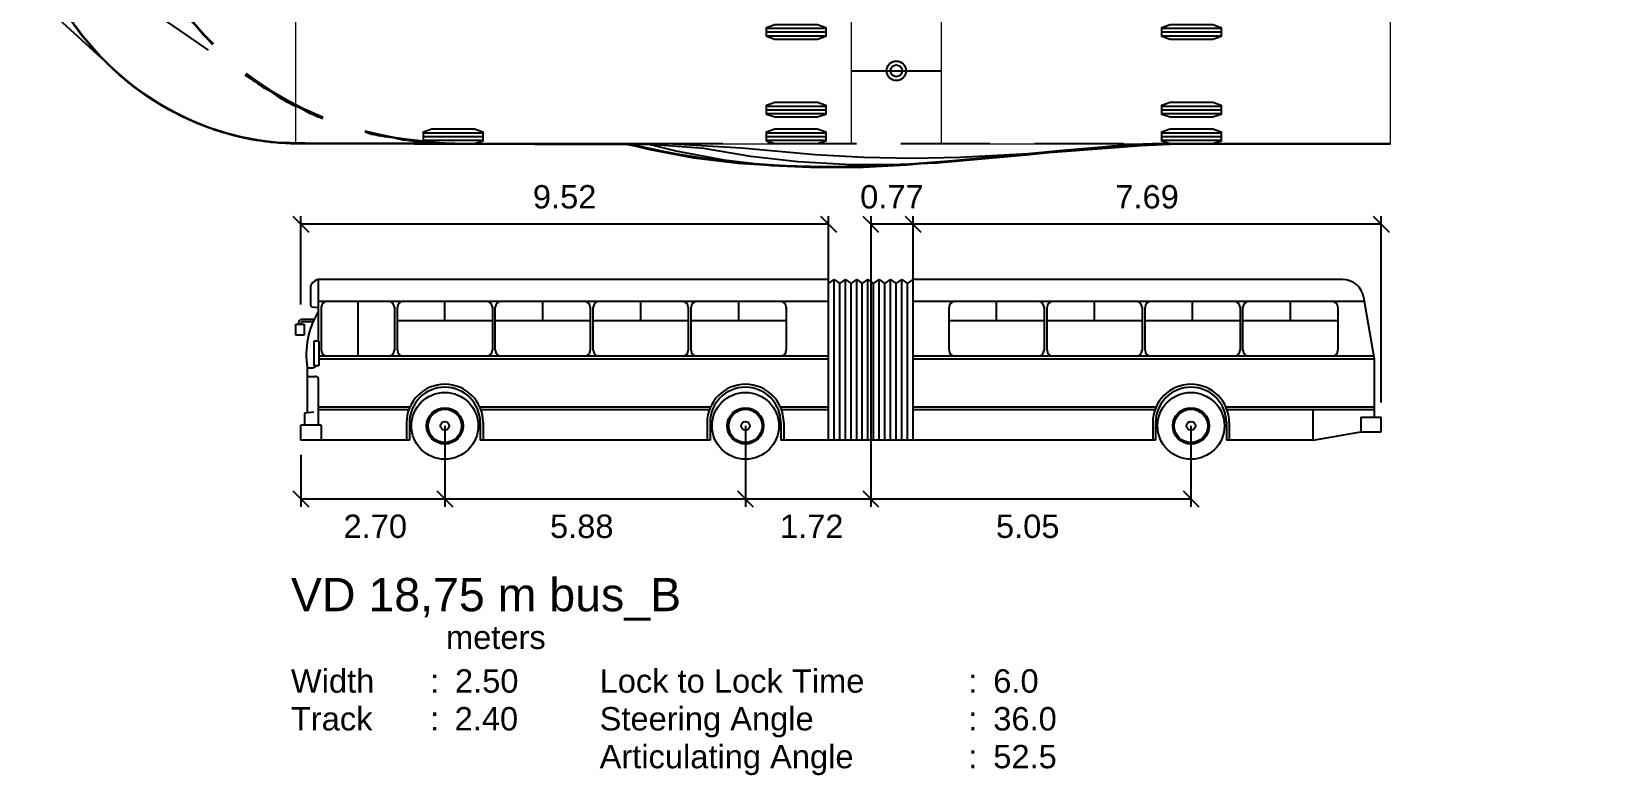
# Model space of a CAD drawing. Header units: metres. Extents: x -114 to 324, y 13 to 108.
# Drawn here: x -90.81 to -63.64, y 34.06 to 46.8 of the extents above; entities that cross this region are included whole.
import ezdxf
from ezdxf.enums import TextEntityAlignment as Align

# ---------------------------------------------------------------- set-up
doc = ezdxf.new("R2010")
doc.units = ezdxf.units.M
doc.linetypes.add('DASHEDX2', pattern=[1.5, 1, -0.5])
doc.styles.get("Standard").update_dxf_attribs({"font": 'arial.ttf'})

# ---------------------------------------------------------------- blocks, each defined once
blk = doc.blocks.new('*U212')
at = {"color": 250, "linetype": 'Continuous', "ltscale": 1.524}
for p, q in [((-4.547, 1.1865), (-5.563, 1.1865)), ((-4.547, 1.123), (-5.563, 1.123)), ((-4.547, 1.0595), (-5.563, 1.0595)), ((-4.547, 0.7293), (-5.563, 0.7293)), ((-4.547, 0.6658), (-5.563, 0.6658)), ((-4.547, 0.6023), (-5.563, 0.6023)), ((0, 0), (-0.77, 0)), ((-4.547, -0.6023), (-5.563, -0.6023)), ((-4.547, -0.6658), (-5.563, -0.6658)), ((-4.547, -0.7293), (-5.563, -0.7293)), ((-4.547, -1.0595), (-5.563, -1.0595)), ((-4.547, -1.123), (-5.563, -1.123)), ((-4.547, -1.1865), (-5.563, -1.1865))]:
    blk.add_line(p, q, dxfattribs=at)
at = {"color": 250, "linetype": 'Continuous', "lineweight": 0, "ltscale": 1.524}
blk.add_lwpolyline([(-0.77, 1.25), (-8.46, 1.25), (-8.46, -1.25), (-0.77, -1.25), (-0.77, 1.25), (-0.77, 1.25)], close=True, dxfattribs=at)
at = {"color": 250, "linetype": 'Continuous', "ltscale": 1.524, "flags": 128}
for points in [[(-4.547, 1.202248), (-4.547, 1.043752), (-4.68924, 0.996), (-5.42076, 0.996), (-5.563, 1.043752), (-5.563, 1.202248), (-5.42076, 1.25), (-4.68924, 1.25)], [(-4.547, 0.745048), (-4.547, 0.586552), (-4.68924, 0.5388), (-5.42076, 0.5388), (-5.563, 0.586552), (-5.563, 0.745048), (-5.42076, 0.7928), (-4.68924, 0.7928)], [(-4.547, -0.586552), (-4.547, -0.745048), (-4.68924, -0.7928), (-5.42076, -0.7928), (-5.563, -0.745048), (-5.563, -0.586552), (-5.42076, -0.5388), (-4.68924, -0.5388)], [(-4.547, -1.043752), (-4.547, -1.202248), (-4.68924, -1.25), (-5.42076, -1.25), (-5.563, -1.202248), (-5.563, -1.043752), (-5.42076, -0.996), (-4.68924, -0.996)]]:
    blk.add_lwpolyline(points, close=True, dxfattribs=at)
at = {"color": 250, "linetype": 'Continuous', "ltscale": 1.524}
blk.add_circle((0, 0), 0.166667, dxfattribs=at)
blk = doc.blocks.new('*U213')
at = {"color": 250, "linetype": 'Continuous', "ltscale": 1.524}
for p, q in [((-8.067, 1.1865), (-9.083, 1.1865)), ((-8.067, 1.123), (-9.083, 1.123)), ((-8.067, 1.0595), (-9.083, 1.0595)), ((-8.067, 0.7293), (-9.083, 0.7293)), ((-8.067, 0.6658), (-9.083, 0.6658)), ((-8.067, 0.6023), (-9.083, 0.6023)), ((-9.52, 0), (-10.29, 0)), ((-8.067, -0.6023), (-9.083, -0.6023)), ((-8.067, -0.6658), (-9.083, -0.6658)), ((-8.067, -0.7293), (-9.083, -0.7293)), ((-8.067, -1.0595), (-9.083, -1.0595)), ((-8.067, -1.123), (-9.083, -1.123)), ((-8.067, -1.1865), (-9.083, -1.1865))]:
    blk.add_line(p, q, dxfattribs=at)
at = {"color": 250, "linetype": 'Continuous', "lineweight": 0, "ltscale": 1.524}
blk.add_lwpolyline([(0, 1.25), (-9.52, 1.25), (-9.52, -1.25), (0, -1.25), (0, 1.25), (0, 1.25)], close=True, dxfattribs=at)
at = {"color": 250, "linetype": 'Continuous', "ltscale": 1.524, "flags": 128}
for points in [[(-8.067, 1.202248), (-8.067, 1.043752), (-8.20924, 0.996), (-8.94076, 0.996), (-9.083, 1.043752), (-9.083, 1.202248), (-8.94076, 1.25), (-8.20924, 1.25)], [(-8.067, 0.745048), (-8.067, 0.586552), (-8.20924, 0.5388), (-8.94076, 0.5388), (-9.083, 0.586552), (-9.083, 0.745048), (-8.94076, 0.7928), (-8.20924, 0.7928)], [(-8.067, -0.586552), (-8.067, -0.745048), (-8.20924, -0.7928), (-8.94076, -0.7928), (-9.083, -0.745048), (-9.083, -0.586552), (-8.94076, -0.5388), (-8.20924, -0.5388)], [(-8.067, -1.043752), (-8.067, -1.202248), (-8.20924, -1.25), (-8.94076, -1.25), (-9.083, -1.202248), (-9.083, -1.043752), (-8.94076, -0.996), (-8.20924, -0.996)]]:
    blk.add_lwpolyline(points, close=True, dxfattribs=at)
at = {"color": 250, "linetype": 'Continuous', "ltscale": 1.524}
blk.add_circle((-10.29, 0), 0.1016, dxfattribs=at)
blk = doc.blocks.new('VD 18_75_B')
at = {"color": 250, "linetype": 'Continuous', "ltscale": 1.524}
for p, q in [((-84.101, 45.073), (-83.085, 45.073)), ((-84.101, 45.009), (-83.085, 45.009)), ((-84.101, 44.946), (-83.085, 44.946))]:
    blk.add_line(p, q, dxfattribs=at)
for p, q in [((-86.336, 43.64), (-86.066, 43.37)), ((-86.201, 42.127), (-86.201, 43.64)), ((-77.165, 43.505), (-86.201, 43.505)), ((-77.3, 43.64), (-77.03, 43.37)), ((-77.165, 42.559), (-77.165, 43.64)), ((-76.576, 43.64), (-76.306, 43.37)), ((-76.441, 43.64), (-76.441, 38.665)), ((-67.701, 43.505), (-76.441, 43.505)), ((-75.852, 43.64), (-75.582, 43.37)), ((-75.717, 42.559), (-75.717, 43.64)), ((-67.836, 43.64), (-67.566, 43.37)), ((-67.701, 40.452), (-67.701, 43.64)), ((-86.027, 42.11), (-86.027, 42.459)), ((-85.901, 41.504), (-85.901, 42.559)), ((-77.165, 42.559), (-85.896, 42.559)), ((-77.165, 42.492), (-77.068, 42.559)), ((-77.165, 39.806), (-77.165, 42.559)), ((-77.068, 42.559), (-76.972, 42.492)), ((-77.068, 39.806), (-77.068, 42.559)), ((-76.972, 42.492), (-76.875, 42.559)), ((-76.972, 39.806), (-76.972, 42.492)), ((-76.875, 42.559), (-76.779, 42.492)), ((-76.875, 39.806), (-76.875, 42.559)), ((-76.779, 42.492), (-76.682, 42.559)), ((-76.779, 39.806), (-76.779, 42.492)), ((-76.682, 42.559), (-76.586, 42.492)), ((-76.682, 39.806), (-76.682, 42.559)), ((-76.586, 42.492), (-76.489, 42.559)), ((-76.586, 39.806), (-76.586, 42.492)), ((-76.489, 42.559), (-76.393, 42.492)), ((-76.489, 39.806), (-76.489, 42.559)), ((-76.393, 42.492), (-76.296, 42.559)), ((-76.393, 39.806), (-76.393, 42.492)), ((-76.296, 42.559), (-76.2, 42.492)), ((-76.296, 39.806), (-76.296, 42.559)), ((-76.2, 42.492), (-76.103, 42.559)), ((-76.2, 39.806), (-76.2, 42.492)), ((-76.103, 42.559), (-76.007, 42.492)), ((-76.103, 39.806), (-76.103, 42.559)), ((-76.007, 42.492), (-75.91, 42.559)), ((-76.007, 39.806), (-76.007, 42.492)), ((-75.91, 42.559), (-75.814, 42.492)), ((-75.91, 39.806), (-75.91, 42.559)), ((-75.814, 42.492), (-75.717, 42.559)), ((-75.814, 39.806), (-75.814, 42.492)), ((-68.365, 42.559), (-75.717, 42.559)), ((-75.717, 39.806), (-75.717, 42.559)), ((-77.165, 42.183), (-85.901, 42.183)), ((-85.225, 42.183), (-85.225, 41.244)), ((-83.735, 41.854), (-83.735, 42.183)), ((-82.057, 41.854), (-82.057, 42.183)), ((-80.38, 41.854), (-80.38, 42.183)), ((-78.703, 41.854), (-78.703, 42.183)), ((-67.984, 42.183), (-75.717, 42.183)), ((-74.285, 41.854), (-74.285, 42.183)), ((-72.608, 41.854), (-72.608, 42.183)), ((-70.931, 41.854), (-70.931, 42.183)), ((-69.253, 41.854), (-69.253, 42.183)), ((-67.815, 41.193), (-67.995, 42.247)), ((-85.974, 41.874), (-86.181, 41.874)), ((-85.901, 42.072), (-86.005, 42.085)), ((-85.851, 42.081), (-85.851, 41.346)), ((-84.598, 42.081), (-84.598, 41.346)), ((-84.548, 41.346), (-84.548, 42.081)), ((-84.548, 41.854), (-82.921, 41.854)), ((-82.921, 42.081), (-82.921, 41.346)), ((-82.871, 41.346), (-82.871, 42.081)), ((-82.871, 41.854), (-81.244, 41.854)), ((-81.244, 42.081), (-81.244, 41.346)), ((-81.194, 41.346), (-81.194, 42.081)), ((-81.194, 41.854), (-79.567, 41.854)), ((-79.567, 42.081), (-79.567, 41.346)), ((-79.517, 41.346), (-79.517, 42.081)), ((-79.517, 41.854), (-77.889, 41.854)), ((-77.889, 42.081), (-77.889, 41.346)), ((-75.099, 41.346), (-75.099, 42.081)), ((-75.099, 41.854), (-73.472, 41.854)), ((-73.472, 42.081), (-73.472, 41.346)), ((-73.422, 41.346), (-73.422, 42.081)), ((-73.422, 41.854), (-71.794, 41.854)), ((-71.794, 42.081), (-71.794, 41.346)), ((-71.744, 41.346), (-71.744, 42.081)), ((-71.744, 41.854), (-70.117, 41.854)), ((-70.117, 42.081), (-70.117, 41.346)), ((-70.067, 41.346), (-70.067, 42.081)), ((-70.067, 41.854), (-68.44, 41.854)), ((-68.44, 42.081), (-68.44, 41.346)), ((-86.286, 41.602), (-86.286, 41.795)), ((-86.286, 41.795), (-86.144, 41.795)), ((-86.144, 41.602), (-86.286, 41.602)), ((-86.238, 41.795), (-86.238, 41.817)), ((-86.193, 41.795), (-86.193, 41.818)), ((-85.995, 41.83), (-86.181, 41.83)), ((-86.144, 41.795), (-86.144, 41.602)), ((-85.891, 41.504), (-85.976, 41.504)), ((-85.976, 41.504), (-85.976, 41.079)), ((-85.891, 41.504), (-85.891, 41.079)), ((-86.088, 40.272), (-86.088, 41.046)), ((-86.088, 41.046), (-86.003, 41.046)), ((-85.891, 41.079), (-85.976, 41.079)), ((-77.165, 41.244), (-85.891, 41.244)), ((-77.165, 41.194), (-85.891, 41.194)), ((-67.823, 41.244), (-75.717, 41.244)), ((-67.823, 41.194), (-75.717, 41.194)), ((-67.815, 40.202), (-67.815, 41.193)), ((-86.088, 40.898), (-85.951, 40.898)), ((-85.901, 40.06), (-85.901, 40.848)), ((-85.979, 40.284), (-86.14, 40.266)), ((-86.14, 40.266), (-86.14, 40.06)), ((-84.334, 40.373), (-85.901, 40.373)), ((-84.354, 40.323), (-85.901, 40.323)), ((-79.186, 40.373), (-83.135, 40.373)), ((-79.206, 40.323), (-83.115, 40.323)), ((-77.165, 40.373), (-77.988, 40.373)), ((-77.165, 40.323), (-77.968, 40.323)), ((-71.556, 40.373), (-75.717, 40.373)), ((-71.576, 40.323), (-75.717, 40.323)), ((-67.815, 40.373), (-70.357, 40.373)), ((-67.815, 40.323), (-70.338, 40.323)), ((-68.866, 39.806), (-68.866, 40.323)), ((-86.201, 39.806), (-86.201, 40.06)), ((-85.851, 40.06), (-86.201, 40.06)), ((-85.851, 40.06), (-85.851, 39.806)), ((-84.391, 40.106), (-84.391, 39.806)), ((-84.341, 40.106), (-84.341, 39.806)), ((-83.735, 40.05), (-83.735, 38.665)), ((-83.129, 40.106), (-83.129, 39.806)), ((-83.079, 40.106), (-83.079, 39.806)), ((-79.243, 40.106), (-79.243, 39.806)), ((-79.193, 40.106), (-79.193, 39.806)), ((-78.587, 40.05), (-78.587, 38.665)), ((-77.981, 40.106), (-77.981, 39.806)), ((-77.931, 40.106), (-77.931, 39.806)), ((-71.613, 40.106), (-71.613, 39.806)), ((-71.563, 40.106), (-71.563, 39.806)), ((-70.957, 40.05), (-70.957, 38.665)), ((-70.351, 40.106), (-70.351, 39.806)), ((-70.301, 40.106), (-70.301, 39.806)), ((-68.866, 39.806), (-68.051, 39.948)), ((-68.051, 40.202), (-68.051, 39.948)), ((-68.051, 40.202), (-67.701, 40.202)), ((-68.051, 39.948), (-67.701, 39.948)), ((-67.701, 39.948), (-67.701, 40.202)), ((-84.341, 39.806), (-86.201, 39.806)), ((-79.193, 39.806), (-83.129, 39.806)), ((-77.165, 39.806), (-77.981, 39.806)), ((-71.563, 39.806), (-77.165, 39.806)), ((-68.866, 39.806), (-70.351, 39.806)), ((-86.201, 39.556), (-86.201, 38.665)), ((-86.336, 38.935), (-86.066, 38.665)), ((-83.87, 38.935), (-83.6, 38.665)), ((-78.722, 38.935), (-78.452, 38.665)), ((-76.576, 38.935), (-76.306, 38.665)), ((-71.092, 38.935), (-70.822, 38.665)), ((-86.201, 38.8), (-70.957, 38.8))]:
    blk.add_line(p, q)
at = {"color": 5, "linetype": 'Continuous', "ltscale": 1.524, "flags": 128}
blk.add_lwpolyline([(-67.543, 44.874), (-71.858, 44.873), (-73.135, 44.769), (-75.831, 44.514), (-76.571, 44.474), (-77.344, 44.468), (-78.141, 44.507), (-78.953, 44.602), (-79.771, 44.758), (-80.283, 44.882), (-86.427, 44.886), (-86.739, 44.91), (-87.329, 45.017), (-87.876, 45.191), (-88.379, 45.422), (-88.841, 45.701), (-89.261, 46.023), (-89.639, 46.381), (-89.976, 46.771), (-90.273, 47.189), (-90.545, 47.619), (-90.797, 48.056), (-91.243, 48.948)], dxfattribs=at)
at = {"color": 7, "linetype": 'DASHEDX2', "ltscale": 1.524, "flags": 128}
for points in [[(-83.593, 44.882), (-84.34, 44.931), (-85.409, 45.16), (-86.44, 45.597), (-87.376, 46.253), (-88.158, 47.077), (-88.837, 47.974), (-89.42, 48.937), (-89.901, 49.954), (-90.299, 50.987), (-90.677, 52.013), (-91.042, 53.035), (-91.396, 54.052), (-91.742, 55.062), (-92.081, 56.067), (-92.415, 57.067), (-92.745, 58.063), (-93.071, 59.054), (-93.395, 60.042), (-93.718, 61.026), (-94.038, 62.008), (-94.358, 62.987), (-94.676, 63.965), (-94.994, 64.941), (-95.311, 65.915), (-95.627, 66.888), (-95.943, 67.861), (-96.259, 68.832), (-96.575, 69.803), (-96.89, 70.773), (-97.205, 71.742), (-97.52, 72.711), (-97.835, 73.68), (-98.149, 74.648), (-98.464, 75.616), (-98.778, 76.584), (-99.093, 77.552), (-99.407, 78.519), (-99.721, 79.487), (-100.036, 80.454), (-100.35, 81.421), (-100.664, 82.388), (-100.978, 83.355), (-101.293, 84.322), (-101.607, 85.289), (-101.921, 86.256), (-102.235, 87.223), (-102.549, 88.19), (-102.863, 89.157), (-103.177, 90.123), (-103.492, 91.09), (-103.806, 92.057), (-104.12, 93.024), (-104.434, 93.99), (-104.638, 94.618)], [(-83.593, 44.882), (-83.701, 44.884), (-84.769, 44.999), (-85.829, 45.309), (-86.83, 45.834), (-87.707, 46.574), (-88.441, 47.427), (-89.082, 48.352), (-89.625, 49.338), (-90.064, 50.374), (-90.393, 51.451), (-90.609, 52.555), (-90.711, 53.673), (-90.763, 54.77), (-90.801, 55.86), (-90.829, 56.94), (-90.849, 58.013), (-90.864, 59.078), (-90.875, 60.135), (-90.882, 61.187), (-90.888, 62.233), (-90.892, 63.274), (-90.894, 64.312), (-90.896, 65.346), (-90.898, 66.377), (-90.899, 67.406), (-90.899, 68.433), (-90.9, 69.458), (-90.9, 70.481), (-90.901, 71.503), (-90.901, 72.525), (-90.901, 73.545), (-90.901, 74.565), (-90.901, 75.584), (-90.901, 76.602), (-90.901, 77.62), (-90.901, 78.638), (-90.901, 79.656), (-90.901, 80.673), (-90.901, 81.69), (-90.901, 82.706), (-90.901, 83.723), (-90.901, 84.739), (-90.901, 85.756), (-90.901, 86.772), (-90.901, 87.788), (-90.901, 88.804), (-90.901, 89.82), (-90.901, 90.836), (-90.901, 91.852), (-90.901, 92.868), (-90.901, 93.884), (-90.901, 94.618)], [(-83.593, 44.882), (-83.913, 44.893), (-84.983, 45.044), (-86.036, 45.396), (-87.017, 45.965), (-87.861, 46.738), (-88.577, 47.607), (-89.199, 48.544), (-89.721, 49.541), (-90.138, 50.587), (-90.445, 51.67), (-90.639, 52.778), (-90.717, 53.901), (-90.679, 55.026), (-90.525, 56.141), (-90.257, 57.234), (-89.877, 58.294), (-89.391, 59.309), (-88.808, 60.266), (-88.204, 61.182), (-87.593, 62.085), (-86.98, 62.975), (-86.366, 63.854), (-85.752, 64.723), (-85.139, 65.585), (-84.527, 66.439), (-83.916, 67.289), (-83.307, 68.133), (-82.699, 68.974), (-82.093, 69.812), (-81.488, 70.647), (-80.884, 71.48), (-80.281, 72.311), (-79.679, 73.141), (-79.077, 73.969), (-78.476, 74.797), (-77.876, 75.623), (-77.276, 76.449), (-76.677, 77.274), (-76.078, 78.099), (-75.479, 78.923), (-74.88, 79.747), (-74.282, 80.571), (-73.683, 81.394), (-73.085, 82.218), (-72.487, 83.041), (-71.89, 83.863), (-71.292, 84.686), (-70.694, 85.509), (-70.097, 86.331), (-69.499, 87.154), (-68.901, 87.976), (-68.304, 88.799), (-67.706, 89.621), (-67.109, 90.443), (-66.512, 91.266), (-65.914, 92.088), (-65.317, 92.91), (-64.72, 93.732), (-64.122, 94.554), (-64.076, 94.618)], [(-83.593, 44.882), (-84.448, 44.945), (-85.515, 45.194), (-86.539, 45.653), (-87.462, 46.331), (-88.23, 47.163), (-88.9, 48.067), (-89.473, 49.036), (-89.943, 50.059), (-90.306, 51.124), (-90.556, 52.221), (-90.692, 53.339), (-90.712, 54.464), (-90.616, 55.586), (-90.405, 56.691), (-90.119, 57.76), (-89.821, 58.813), (-89.516, 59.854), (-89.205, 60.884), (-88.891, 61.905), (-88.574, 62.918), (-88.257, 63.923), (-87.938, 64.922), (-87.62, 65.916), (-87.302, 66.906), (-86.984, 67.891), (-86.666, 68.874), (-86.349, 69.854), (-86.032, 70.832), (-85.715, 71.809), (-85.399, 72.783), (-85.083, 73.757), (-84.767, 74.729), (-84.452, 75.701), (-84.136, 76.671), (-83.821, 77.641), (-83.506, 78.611), (-83.191, 79.58), (-82.877, 80.549), (-82.562, 81.517), (-82.247, 82.485), (-81.933, 83.453), (-81.619, 84.421), (-81.304, 85.389), (-80.99, 86.356), (-80.675, 87.323), (-80.361, 88.291), (-80.047, 89.258), (-79.733, 90.225), (-79.419, 91.192), (-79.104, 92.159), (-78.79, 93.126), (-78.476, 94.093), (-78.305, 94.618)], [(-83.593, 44.882), (-83.807, 44.887), (-84.876, 45.02), (-85.932, 45.352), (-86.924, 45.898), (-87.784, 46.655), (-88.509, 47.516), (-89.141, 48.448), (-89.674, 49.439), (-90.101, 50.48), (-90.419, 51.56), (-90.624, 52.667), (-90.714, 53.789), (-90.688, 54.914), (-90.545, 56.03), (-90.289, 57.126), (-89.92, 58.19), (-89.444, 59.21), (-88.865, 60.175), (-88.19, 61.076), (-87.425, 61.902), (-86.582, 62.644), (-85.724, 63.331), (-84.865, 64.002), (-84.007, 64.661), (-83.152, 65.308), (-82.299, 65.946), (-81.449, 66.576), (-80.603, 67.201), (-79.76, 67.82), (-78.92, 68.435), (-78.082, 69.047), (-77.247, 69.657), (-76.413, 70.264), (-75.581, 70.87), (-74.751, 71.474), (-73.922, 72.077), (-73.094, 72.678), (-72.268, 73.279), (-71.442, 73.88), (-70.616, 74.48), (-69.791, 75.079), (-68.967, 75.678), (-68.143, 76.277), (-67.319, 76.875), (-66.496, 77.473), (-65.673, 78.071), (-64.85, 78.669), (-64.028, 79.267), (-63.205, 79.865), (-62.383, 80.462), (-61.56, 81.06), (-60.738, 81.657), (-59.916, 82.254), (-59.094, 82.851), (-58.272, 83.449), (-57.45, 84.046), (-56.628, 84.643), (-55.806, 85.24), (-54.984, 85.837), (-54.163, 86.434), (-53.341, 87.031), (-52.519, 87.628), (-51.697, 88.225), (-47.217, 91.481)], [(-83.593, 44.882), (-83.913, 44.893), (-84.983, 45.044), (-86.035, 45.396), (-87.017, 45.965), (-87.861, 46.738), (-88.578, 47.592), (-89.259, 48.45), (-89.926, 49.309), (-90.58, 50.166), (-91.224, 51.02), (-91.859, 51.872), (-92.487, 52.72), (-93.11, 53.565), (-93.727, 54.407), (-94.341, 55.246), (-94.952, 56.082), (-95.561, 56.917), (-96.167, 57.749), (-96.772, 58.58), (-97.376, 59.41), (-97.978, 60.238), (-98.579, 61.065), (-99.18, 61.892), (-99.78, 62.717), (-100.379, 63.542), (-100.979, 64.367), (-101.577, 65.191), (-102.176, 66.014), (-102.774, 66.837), (-103.372, 67.66), (-103.969, 68.483), (-104.567, 69.306), (-105.164, 70.128), (-105.762, 70.95), (-106.359, 71.772), (-106.956, 72.594), (-107.553, 73.416), (-108.151, 74.238), (-108.748, 75.06), (-109.345, 75.881), (-109.942, 76.703), (-110.539, 77.525), (-111.135, 78.346), (-111.732, 79.168), (-112.329, 79.989), (-112.926, 80.811), (-113.523, 81.632), (-114.12, 82.454), (-114.158, 82.506)], [(-83.593, 44.882), (-84.233, 44.918), (-85.303, 45.128), (-86.34, 45.544), (-87.288, 46.178), (-88.085, 46.991), (-88.773, 47.881), (-89.366, 48.838), (-89.858, 49.85), (-90.242, 50.908), (-90.515, 52), (-90.674, 53.114), (-90.718, 54.239), (-90.645, 55.362), (-90.456, 56.472), (-90.154, 57.556), (-89.742, 58.604), (-89.224, 59.603), (-88.606, 60.544), (-87.894, 61.416), (-87.096, 62.209), (-86.22, 62.917), (-85.276, 63.53), (-84.274, 64.042), (-83.239, 64.457), (-82.212, 64.84), (-81.189, 65.208), (-80.171, 65.566), (-79.159, 65.914), (-78.152, 66.255), (-77.151, 66.59), (-76.154, 66.921), (-75.162, 67.248), (-74.174, 67.573), (-73.189, 67.896), (-72.206, 68.217), (-71.227, 68.536), (-70.249, 68.855), (-69.273, 69.173), (-68.298, 69.49), (-67.325, 69.807), (-66.353, 70.123), (-65.382, 70.438), (-64.411, 70.754), (-63.441, 71.069), (-62.472, 71.384), (-61.503, 71.699), (-60.535, 72.014), (-59.567, 72.328), (-58.599, 72.643), (-57.631, 72.957), (-56.664, 73.271), (-55.696, 73.586), (-54.729, 73.9), (-53.762, 74.214), (-52.795, 74.528), (-51.829, 74.842), (-47.217, 76.341)], [(-83.593, 44.882), (-84.233, 44.918), (-85.303, 45.128), (-86.34, 45.544), (-87.281, 46.14), (-88.173, 46.752), (-89.054, 47.366), (-89.925, 47.98), (-90.787, 48.594), (-91.643, 49.206), (-92.493, 49.816), (-93.338, 50.426), (-94.179, 51.033), (-95.017, 51.64), (-95.853, 52.245), (-96.686, 52.849), (-97.517, 53.452), (-98.347, 54.054), (-99.175, 54.656), (-100.003, 55.256), (-100.829, 55.857), (-101.655, 56.456), (-102.48, 57.056), (-103.304, 57.655), (-104.129, 58.253), (-104.952, 58.852), (-105.776, 59.45), (-106.599, 60.048), (-107.422, 60.646), (-108.245, 61.244), (-109.067, 61.842), (-109.89, 62.439), (-110.712, 63.037), (-111.535, 63.634), (-112.357, 64.232), (-113.179, 64.829), (-114.001, 65.426), (-114.158, 65.54)], [(-83.593, 44.882), (-83.913, 44.893), (-84.983, 45.044), (-86.036, 45.396), (-87.017, 45.965), (-87.861, 46.738), (-88.577, 47.607), (-89.199, 48.544), (-89.721, 49.541), (-90.138, 50.587), (-90.445, 51.67), (-90.639, 52.778), (-90.717, 53.901), (-90.679, 55.026), (-90.525, 56.141), (-90.257, 57.234), (-89.877, 58.294), (-89.391, 59.309), (-88.802, 60.268), (-88.117, 61.162), (-87.344, 61.98), (-86.49, 62.714), (-85.566, 63.356), (-84.58, 63.899), (-83.543, 64.338), (-82.467, 64.667), (-81.362, 64.884), (-80.244, 64.986), (-79.145, 65.038), (-78.054, 65.076), (-76.972, 65.104), (-75.898, 65.125), (-74.832, 65.14), (-73.773, 65.15), (-72.72, 65.158), (-71.673, 65.163), (-70.63, 65.167), (-69.591, 65.17), (-68.556, 65.172), (-67.523, 65.173), (-66.493, 65.174), (-65.465, 65.175), (-64.439, 65.175), (-63.414, 65.176), (-62.391, 65.176), (-61.368, 65.176), (-60.346, 65.176), (-59.325, 65.176), (-58.305, 65.177), (-57.285, 65.177), (-56.266, 65.177), (-55.247, 65.177), (-54.228, 65.177), (-53.21, 65.177), (-52.192, 65.177), (-51.174, 65.177), (-47.217, 65.177)], [(-67.543, 44.882), (-67.965, 44.882), (-68.98, 44.882), (-69.995, 44.882), (-71.009, 44.882), (-72.024, 44.882), (-73.039, 44.882), (-74.054, 44.882), (-75.068, 44.882), (-76.083, 44.882), (-77.098, 44.882), (-78.113, 44.882), (-79.128, 44.882), (-80.142, 44.882), (-81.157, 44.882), (-82.172, 44.882), (-83.187, 44.882), (-83.593, 44.882)], [(-67.543, 44.882), (-67.654, 44.882), (-68.67, 44.882), (-69.685, 44.882), (-70.7, 44.882), (-71.715, 44.882), (-72.73, 44.882), (-73.745, 44.882), (-74.761, 44.882), (-75.776, 44.882), (-76.791, 44.882), (-77.806, 44.882), (-78.821, 44.882), (-79.837, 44.882), (-80.852, 44.882), (-81.867, 44.882), (-82.882, 44.882), (-83.593, 44.882)], [(-67.543, 44.882), (-68.074, 44.882), (-69.088, 44.882), (-70.103, 44.882), (-71.117, 44.882), (-72.131, 44.882), (-73.145, 44.882), (-74.16, 44.882), (-75.174, 44.882), (-76.188, 44.882), (-77.203, 44.882), (-78.217, 44.882), (-79.231, 44.882), (-80.246, 44.882), (-81.26, 44.882), (-82.274, 44.882), (-83.288, 44.882), (-83.593, 44.882)], [(-67.543, 44.882), (-68.484, 44.882), (-69.498, 44.882), (-70.512, 44.882), (-71.526, 44.882), (-72.54, 44.882), (-73.554, 44.882), (-74.568, 44.882), (-75.582, 44.882), (-76.596, 44.882), (-77.61, 44.882), (-78.624, 44.882), (-79.638, 44.882), (-80.652, 44.882), (-81.666, 44.882), (-82.68, 44.882), (-83.593, 44.882)], [(-67.543, 44.882), (-68.121, 44.882), (-69.139, 44.882), (-70.157, 44.882), (-71.175, 44.882), (-72.193, 44.882), (-73.211, 44.882), (-74.228, 44.882), (-75.246, 44.882), (-76.264, 44.882), (-77.282, 44.882), (-78.3, 44.882), (-79.318, 44.882), (-80.336, 44.882), (-81.353, 44.882), (-82.371, 44.882), (-83.389, 44.882), (-83.593, 44.882)], [(-67.543, 44.882), (-67.657, 44.882), (-68.672, 44.882), (-69.687, 44.882), (-70.702, 44.882), (-71.717, 44.882), (-72.732, 44.882), (-73.747, 44.882), (-74.762, 44.882), (-75.777, 44.882), (-76.792, 44.882), (-77.807, 44.882), (-78.822, 44.882), (-79.837, 44.882), (-80.852, 44.882), (-81.867, 44.882), (-82.882, 44.882), (-83.593, 44.882)], [(-67.543, 44.882), (-68.526, 44.882), (-69.544, 44.882), (-70.562, 44.882), (-71.58, 44.882), (-72.598, 44.882), (-73.616, 44.882), (-74.634, 44.882), (-75.652, 44.882), (-76.67, 44.882), (-77.688, 44.882), (-78.706, 44.882), (-79.724, 44.882), (-80.742, 44.882), (-81.76, 44.882), (-82.778, 44.882), (-83.593, 44.882)], [(-67.543, 44.882), (-67.989, 44.882), (-69.002, 44.882), (-70.015, 44.882), (-71.028, 44.882), (-72.042, 44.882), (-73.055, 44.882), (-74.068, 44.882), (-75.081, 44.882), (-76.095, 44.882), (-77.108, 44.882), (-78.121, 44.882), (-79.134, 44.882), (-80.148, 44.882), (-81.161, 44.882), (-82.174, 44.882), (-83.187, 44.882), (-83.593, 44.882)], [(-67.543, 44.882), (-67.6, 44.882), (-68.619, 44.882), (-69.638, 44.882), (-70.656, 44.882), (-71.675, 44.882), (-72.693, 44.882), (-73.712, 44.882), (-74.731, 44.882), (-75.749, 44.882), (-76.768, 44.882), (-77.787, 44.882), (-78.805, 44.882), (-79.824, 44.882), (-80.842, 44.882), (-81.861, 44.882), (-82.88, 44.882), (-83.593, 44.882)], [(-67.543, 44.882), (-68.512, 44.882), (-69.527, 44.882), (-70.542, 44.882), (-70.948, 44.882)], [(-67.543, 44.882), (-68.207, 44.882), (-69.222, 44.882), (-70.237, 44.882), (-70.948, 44.882)], [(-67.543, 44.882), (-67.601, 44.882), (-68.615, 44.882), (-69.629, 44.882), (-70.643, 44.882), (-70.948, 44.882)], [(-67.543, 44.882), (-68.007, 44.882), (-69.021, 44.882), (-70.035, 44.882), (-70.948, 44.882)], [(-67.543, 44.882), (-67.691, 44.882), (-68.708, 44.882), (-69.726, 44.882), (-70.744, 44.882), (-70.948, 44.882)], [(-67.543, 44.882), (-68.207, 44.882), (-69.222, 44.882), (-70.237, 44.882), (-70.948, 44.882)], [(-67.543, 44.882), (-68.097, 44.882), (-69.115, 44.882), (-70.133, 44.882), (-70.948, 44.882)], [(-67.543, 44.882), (-68.516, 44.882), (-69.529, 44.882), (-70.542, 44.882), (-70.948, 44.882)], [(-67.543, 44.882), (-68.197, 44.882), (-69.216, 44.882), (-70.235, 44.882), (-70.948, 44.882)]]:
    blk.add_lwpolyline(points, dxfattribs=at)
at = {"color": 1, "linetype": 'Continuous', "ltscale": 1.524, "flags": 128}
for points in [[(-67.543, 44.874), (-71.858, 44.873), (-73.135, 44.769), (-74.428, 44.638), (-75.748, 44.53), (-76.416, 44.497), (-77.086, 44.485), (-77.759, 44.496), (-78.432, 44.535), (-79.107, 44.604), (-79.792, 44.708), (-80.667, 44.882), (-86.254, 44.882), (-86.612, 44.898), (-86.958, 44.94), (-87.294, 45.008), (-87.618, 45.099), (-87.929, 45.212), (-88.228, 45.345), (-88.514, 45.496), (-88.786, 45.664), (-89.044, 45.848), (-89.517, 46.257), (-89.932, 46.715), (-90.287, 47.211)], [(-67.543, 44.878), (-71.777, 44.877), (-73.056, 44.776), (-74.347, 44.646), (-75.665, 44.535), (-77.002, 44.485), (-77.675, 44.493), (-78.348, 44.528), (-79.021, 44.593), (-79.69, 44.691), (-80.688, 44.882), (-86.376, 44.884), (-86.707, 44.907), (-87.033, 44.953), (-87.352, 45.022), (-87.663, 45.114), (-87.966, 45.227), (-88.259, 45.36), (-88.542, 45.512), (-88.813, 45.682), (-89.072, 45.869), (-89.318, 46.072), (-89.769, 46.521), (-90.16, 47.02)], [(-67.543, 44.882), (-70.688, 44.882), (-72.019, 44.863), (-74.592, 44.623), (-75.915, 44.52), (-76.583, 44.492), (-77.255, 44.485), (-77.928, 44.503), (-78.601, 44.549), (-79.272, 44.626), (-79.94, 44.736), (-80.601, 44.881), (-86.571, 44.895), (-87.127, 44.971), (-87.666, 45.115), (-88.186, 45.325), (-88.686, 45.6), (-89.161, 45.94), (-89.602, 46.342), (-89.999, 46.8), (-90.35, 47.307), (-90.676, 47.841), (-90.978, 48.397)], [(-67.543, 44.882), (-71.282, 44.882), (-71.939, 44.868), (-73.215, 44.761), (-74.51, 44.63), (-75.831, 44.525), (-76.499, 44.494), (-77.17, 44.485), (-77.843, 44.499), (-78.517, 44.541), (-79.188, 44.614), (-79.857, 44.72), (-80.519, 44.861), (-80.688, 44.882), (-85.596, 44.882), (-86.655, 44.902), (-87.169, 44.98), (-87.657, 45.112), (-88.121, 45.294), (-88.56, 45.523), (-88.976, 45.797), (-89.365, 46.114), (-89.727, 46.475), (-90.058, 46.878)], [(-67.543, 44.875), (-71.858, 44.873), (-73.135, 44.769), (-74.428, 44.638), (-75.748, 44.53), (-76.416, 44.497), (-77.086, 44.485), (-77.759, 44.496), (-78.433, 44.535), (-79.105, 44.603), (-79.773, 44.705), (-80.601, 44.881), (-86.523, 44.891), (-87.044, 44.955), (-87.542, 45.075), (-88.014, 45.247), (-88.461, 45.466), (-88.878, 45.727), (-89.266, 46.027), (-89.622, 46.362), (-89.943, 46.729), (-90.229, 47.123), (-90.739, 47.952), (-91.192, 48.836)], [(-67.543, 44.882), (-71.079, 44.882), (-71.808, 44.85), (-73.314, 44.734), (-74.91, 44.646), (-75.73, 44.632), (-76.56, 44.646), (-77.395, 44.691), (-78.653, 44.806), (-79.928, 44.882), (-86.33, 44.883), (-86.799, 44.917), (-87.248, 44.997), (-87.68, 45.12), (-88.092, 45.281), (-88.485, 45.48), (-88.859, 45.714), (-89.213, 45.982), (-91.815, 48.358)]]:
    blk.add_lwpolyline(points, dxfattribs=at)
at = {"color": 6, "linetype": 'Continuous', "ltscale": 1.524, "flags": 128}
blk.add_lwpolyline([(-67.543, 44.882), (-71.366, 44.882), (-72.019, 44.863), (-74.592, 44.623), (-75.914, 44.52), (-76.586, 44.492), (-77.273, 44.485), (-77.981, 44.501), (-78.713, 44.545), (-79.469, 44.634), (-80.245, 44.782), (-80.636, 44.88), (-86.344, 44.884), (-86.691, 44.905), (-87.024, 44.951), (-87.345, 45.021), (-87.653, 45.111), (-87.947, 45.219), (-88.498, 45.487), (-88.997, 45.813), (-89.444, 46.187), (-89.839, 46.602), (-90.181, 47.052)], dxfattribs=at)
at = {"color": 3, "linetype": 'Continuous', "ltscale": 1.524, "flags": 128}
blk.add_lwpolyline([(-67.543, 44.882), (-71.614, 44.882), (-72.315, 44.841), (-73.781, 44.686), (-75.309, 44.55), (-76.093, 44.52), (-76.887, 44.526), (-77.688, 44.573), (-78.492, 44.664), (-79.297, 44.8), (-80.131, 44.866), (-86.32, 44.883), (-86.837, 44.922), (-87.33, 45.017), (-87.799, 45.162), (-88.244, 45.352), (-88.664, 45.586), (-89.059, 45.859), (-89.426, 46.17), (-89.765, 46.517), (-90.074, 46.9), (-90.354, 47.313), (-90.865, 48.174)], dxfattribs=at)
at = {"color": 250, "linetype": 'Continuous', "ltscale": 1.524, "flags": 128}
blk.add_lwpolyline([(-84.101, 44.93), (-84.101, 45.089), (-83.958, 45.136), (-83.227, 45.136), (-83.085, 45.089), (-83.085, 44.93), (-83.227, 44.882), (-83.958, 44.882)], close=True, dxfattribs=at)
for centre, radius in [((-83.735, 40.05), 0.572), ((-78.587, 40.05), 0.572), ((-70.957, 40.05), 0.572), ((-83.735, 40.05), 0.312), ((-83.735, 40.05), 0.286), ((-78.587, 40.05), 0.312), ((-78.587, 40.05), 0.286), ((-70.957, 40.05), 0.312), ((-70.957, 40.05), 0.286), ((-83.735, 40.05), 0.0748), ((-78.587, 40.05), 0.0748), ((-70.957, 40.05), 0.0748)]:
    blk.add_circle(centre, radius)
for centre, radius, start, end in [((-86.002, 42.459), 0.025, 129.1008, 180), ((-85.859, 42.375), 0.189, 104.5625, 146.8967), ((-85.896, 42.484), 0.0751, 90, 98.13), ((-68.365, 42.183), 0.375, 9.7277, 90), ((-85.749, 42.081), 0.102, 90, 180), ((-84.7, 42.081), 0.102, 360, 90), ((-84.446, 42.081), 0.102, 90, 180), ((-83.023, 42.081), 0.102, 360, 90), ((-82.769, 42.081), 0.102, 90, 180), ((-81.346, 42.081), 0.102, 360, 90), ((-81.092, 42.081), 0.102, 90, 180), ((-79.669, 42.081), 0.102, 360, 90), ((-79.414, 42.081), 0.102, 90, 180), ((-77.992, 42.081), 0.102, 360, 90), ((-74.997, 42.081), 0.102, 90, 180), ((-73.574, 42.081), 0.102, 360, 90), ((-73.319, 42.081), 0.102, 90, 180), ((-71.896, 42.081), 0.102, 360, 90), ((-71.642, 42.081), 0.102, 90, 180), ((-70.219, 42.081), 0.102, 360, 90), ((-69.965, 42.081), 0.102, 90, 180), ((-68.542, 42.081), 0.102, 360, 90), ((-86.181, 41.817), 0.0571, 90, 180), ((-84.731, 41.282), 1.377, 148.1806, 189.8777), ((-86.002, 42.11), 0.025, 180, 263.6104), ((-86.181, 41.818), 0.012, 90, 180), ((-85.749, 41.346), 0.102, 180, 270), ((-84.7, 41.346), 0.102, 270, 0), ((-84.446, 41.346), 0.102, 180, 270), ((-83.023, 41.346), 0.102, 270, 0), ((-82.769, 41.346), 0.102, 180, 270), ((-81.346, 41.346), 0.102, 270, 0), ((-81.092, 41.346), 0.102, 180, 270), ((-79.669, 41.346), 0.102, 270, 0), ((-79.414, 41.346), 0.102, 180, 270), ((-77.992, 41.346), 0.102, 270, 0), ((-74.997, 41.346), 0.102, 180, 270), ((-73.574, 41.346), 0.102, 270, 0), ((-73.319, 41.346), 0.102, 180, 270), ((-71.896, 41.346), 0.102, 270, 0), ((-71.642, 41.346), 0.102, 180, 270), ((-70.219, 41.346), 0.102, 270, 0), ((-69.965, 41.346), 0.102, 180, 270), ((-68.542, 41.346), 0.102, 270, 0), ((-86.003, 41.148), 0.102, 270, 316.955), ((-85.951, 40.848), 0.0501, 0, 90), ((-83.735, 40.106), 0.656, 0, 180), ((-78.587, 40.106), 0.656, 0, 180), ((-70.957, 40.106), 0.656, 0, 180), ((-83.735, 40.106), 0.606, 0, 180), ((-78.587, 40.106), 0.606, 0, 180), ((-70.957, 40.106), 0.606, 0, 180)]:
    blk.add_arc(centre, radius, start, end)
at = {"rotation": 180}
for name, p in [('*U213', (-86.293, 46.132)), ('*U212', (-76.003, 46.132))]:
    blk.add_blockref(name, p, dxfattribs=at)
for s, p in [('9.52', (-81.683, 43.775)), ('0.77', (-76.079, 43.775)), ('7.69', (-71.709, 43.775))]:
    blk.add_text(s, height=0.4).set_placement(p, align=Align.CENTER)
for s, p in [('2.70', (-84.926, 38.53)), ('5.88', (-81.39, 38.53)), ('1.72', (-77.452, 38.53)), ('5.05', (-73.753, 38.53))]:
    blk.add_text(s, height=0.4).set_placement(p, align=Align.TOP_CENTER)
for s, height, p in [('VD 18,75 m bus_B', 0.57, (-86.371, 36.875)), ('meters', 0.4, (-83.715, 36.228)), ('Width', 0.4, (-86.371, 35.48)), ('2.50', 0.4, (-83.561, 35.48)), ('Lock to Lock Time', 0.4, (-81.084, 35.48)), ('6.0', 0.4, (-74.343, 35.48)), (':', 0.4, (-83.986, 35.48)), (':', 0.4, (-74.769, 35.48)), ('Track', 0.4, (-86.371, 34.833)), (':', 0.4, (-83.986, 34.833)), ('2.40', 0.4, (-83.567, 34.833)), ('Steering Angle', 0.4, (-81.084, 34.833)), (':', 0.4, (-74.769, 34.833)), ('36.0', 0.4, (-74.343, 34.833)), ('Articulating Angle', 0.4, (-81.084, 34.185)), ('52.5', 0.4, (-74.343, 34.185)), (':', 0.4, (-74.769, 34.185))]:
    blk.add_text(s, height=height).set_placement(p)

msp = doc.modelspace()

# ---------------------------------------------------------------- block references
at = {"color": 5}
msp.add_blockref('VD 18_75_B', (0, 0), dxfattribs=at)

doc.saveas('drawing.dxf')
